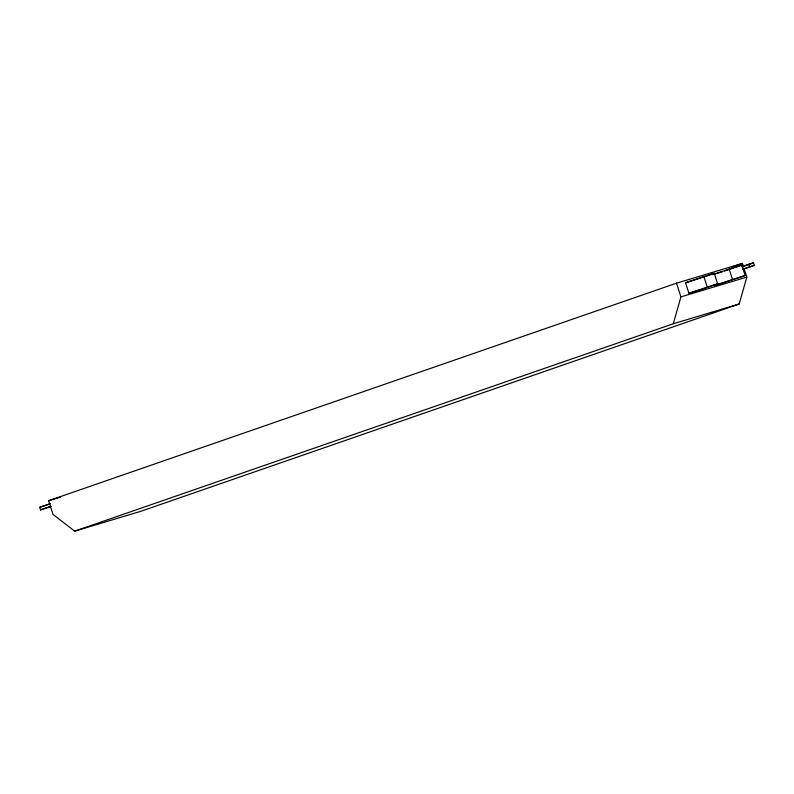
<?xml version="1.0" encoding="UTF-8"?>
<svg xmlns="http://www.w3.org/2000/svg" width="794" height="794" viewBox="0 0 794 794"><rect width="100%" height="100%" fill="white"/><g stroke="black" fill="none" stroke-linecap="round" stroke-linejoin="round"><path stroke-width="1.19" d="M676.518 283.17L48.633 500.706L53.029 514.423L74.666 531.166L673.292 323.763L680.915 296.887L676.518 283.17L742.42 263.4L743.521 266.824M74.666 531.166L140.568 511.396L739.194 303.993L746.817 277.116L744.246 269.116M685.559 282.783L714.253 273.325L717.617 283.795L699.355 290.118L688.924 293.254L685.559 282.783L714.253 273.325M731.87 267.052L742.42 263.4M50.935 506.493L40.524 509.887L39.7 507.326L50.141 503.704M50.111 503.932L39.7 507.326M713.121 274.416L741.804 265.067L745.159 275.528L714.193 285.671L745.159 275.528M724.684 270.992L741.804 265.067M741.904 266.625L753.476 262.834L754.3 265.394L742.698 269.414M743.035 266.447L753.476 262.834M40.524 509.887L50.965 506.274M742.727 269.196L754.3 265.394M688.924 293.254L717.617 283.795M714.302 274.168L722.391 271.737M680.915 296.887L746.817 277.116M48.633 500.706L60.394 497.183M673.292 323.763L739.194 303.993M748.861 264.213L749.685 266.784M729.1 268.878L732.455 279.339M703.821 276.461L707.186 286.922"/></g></svg>
